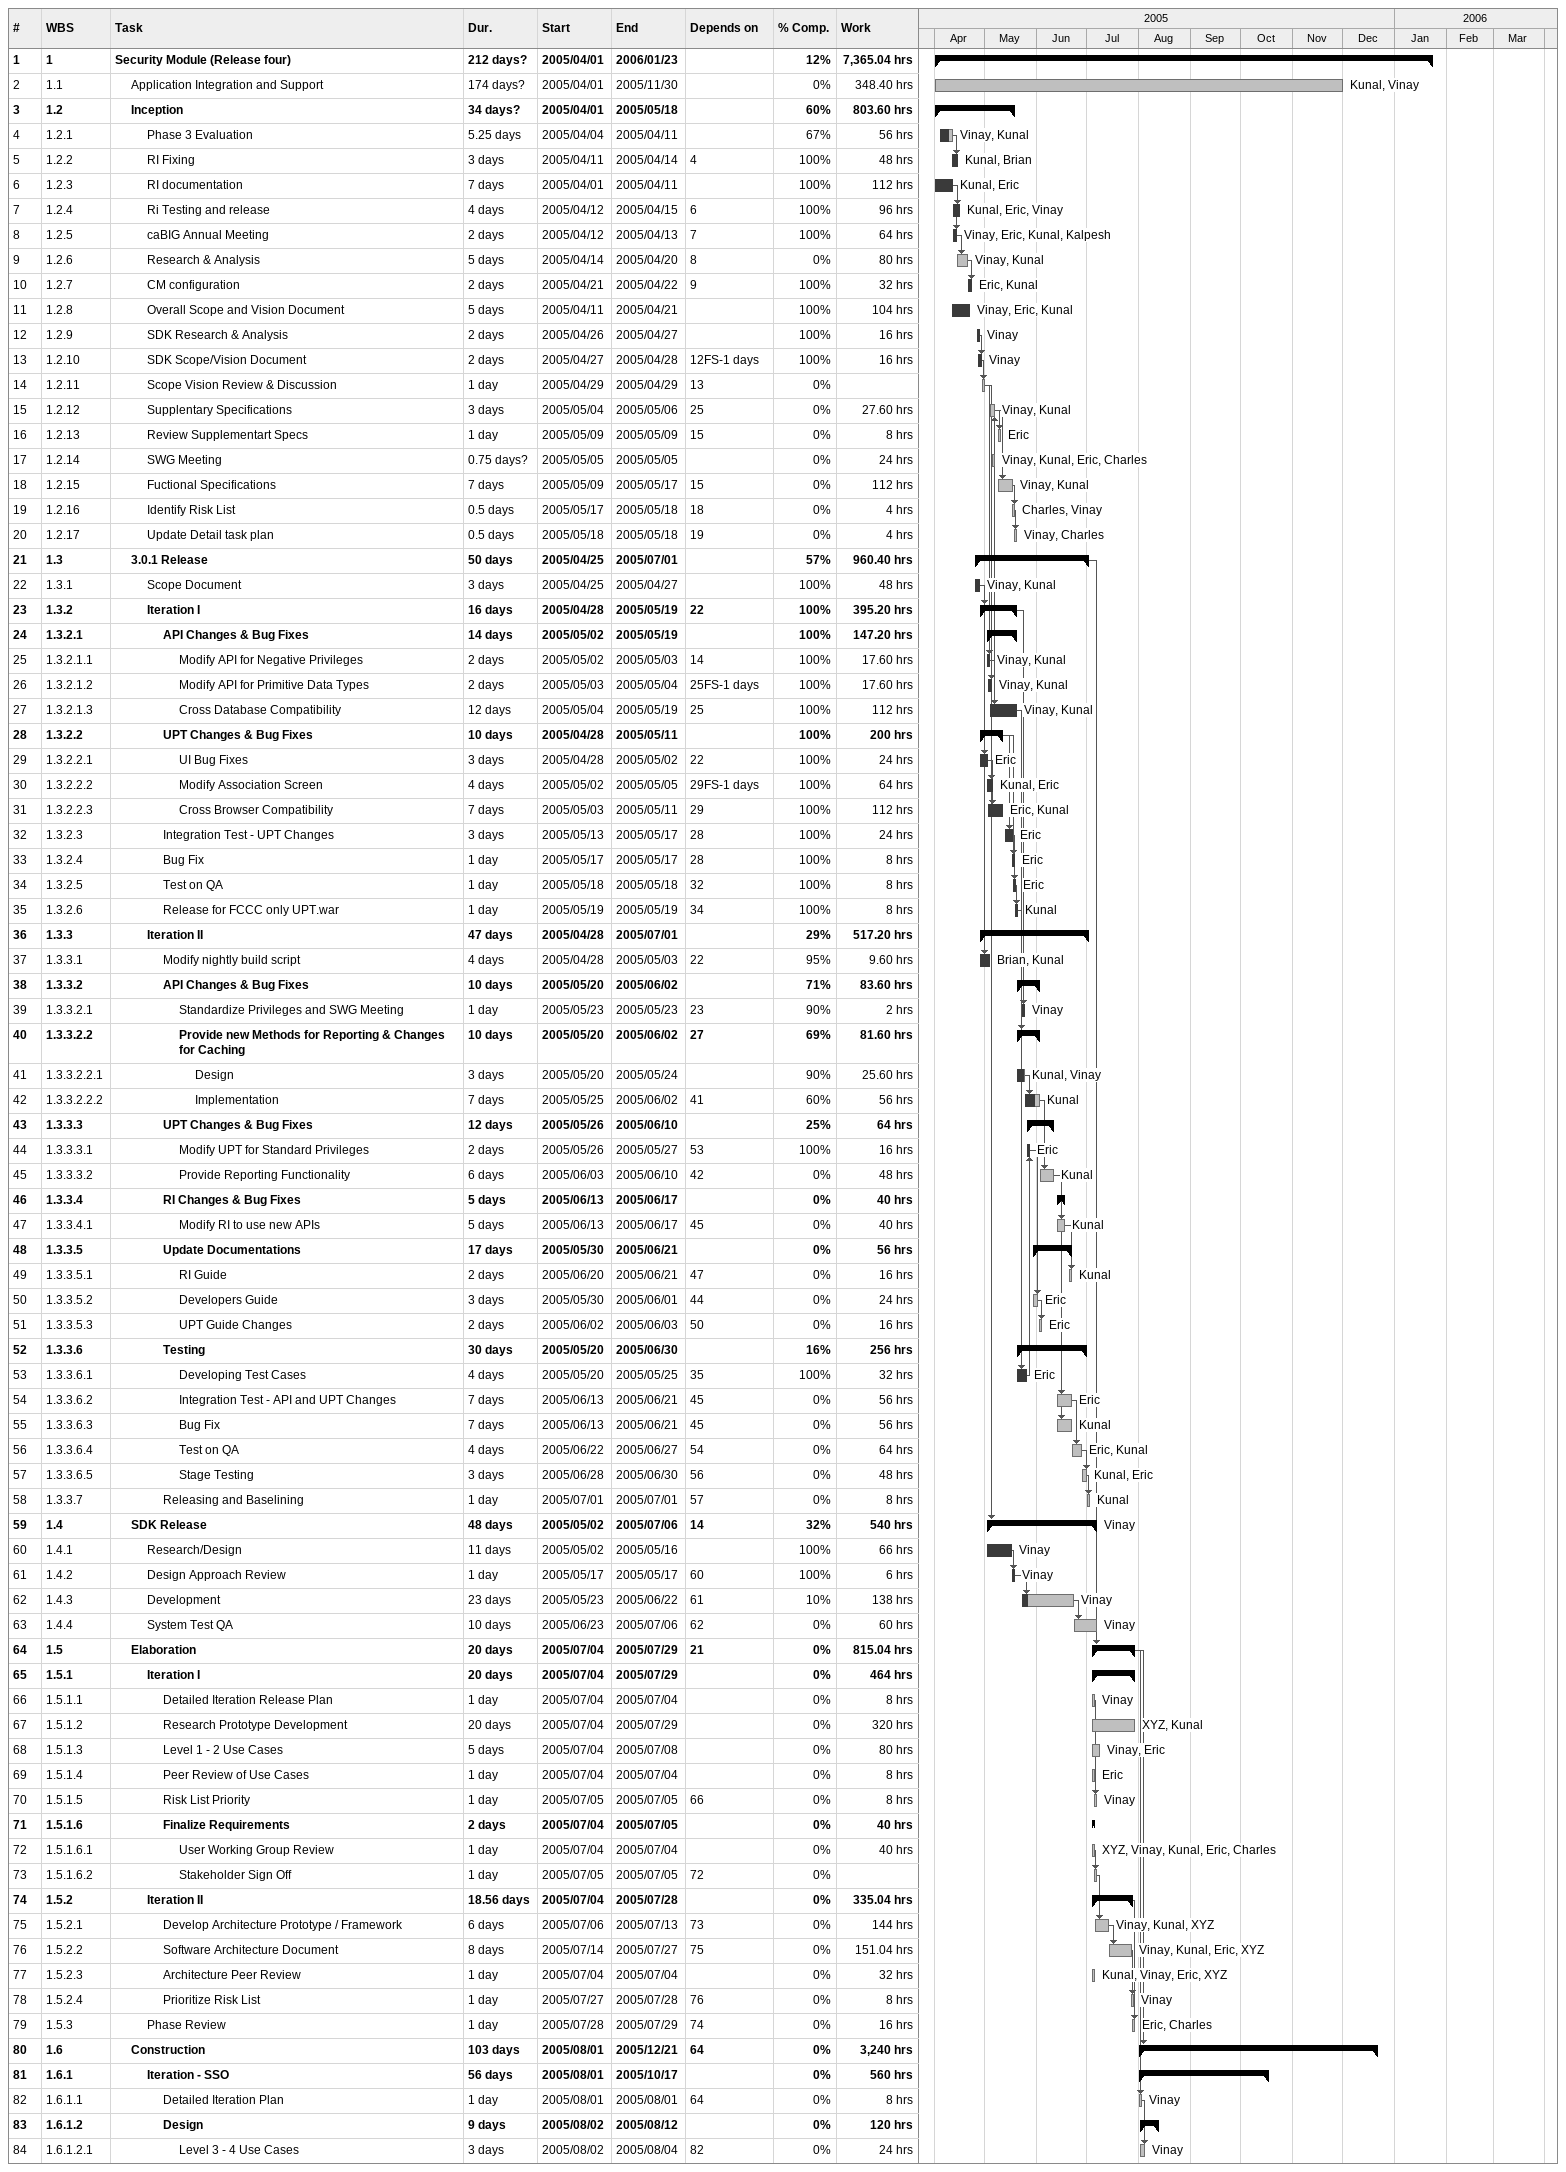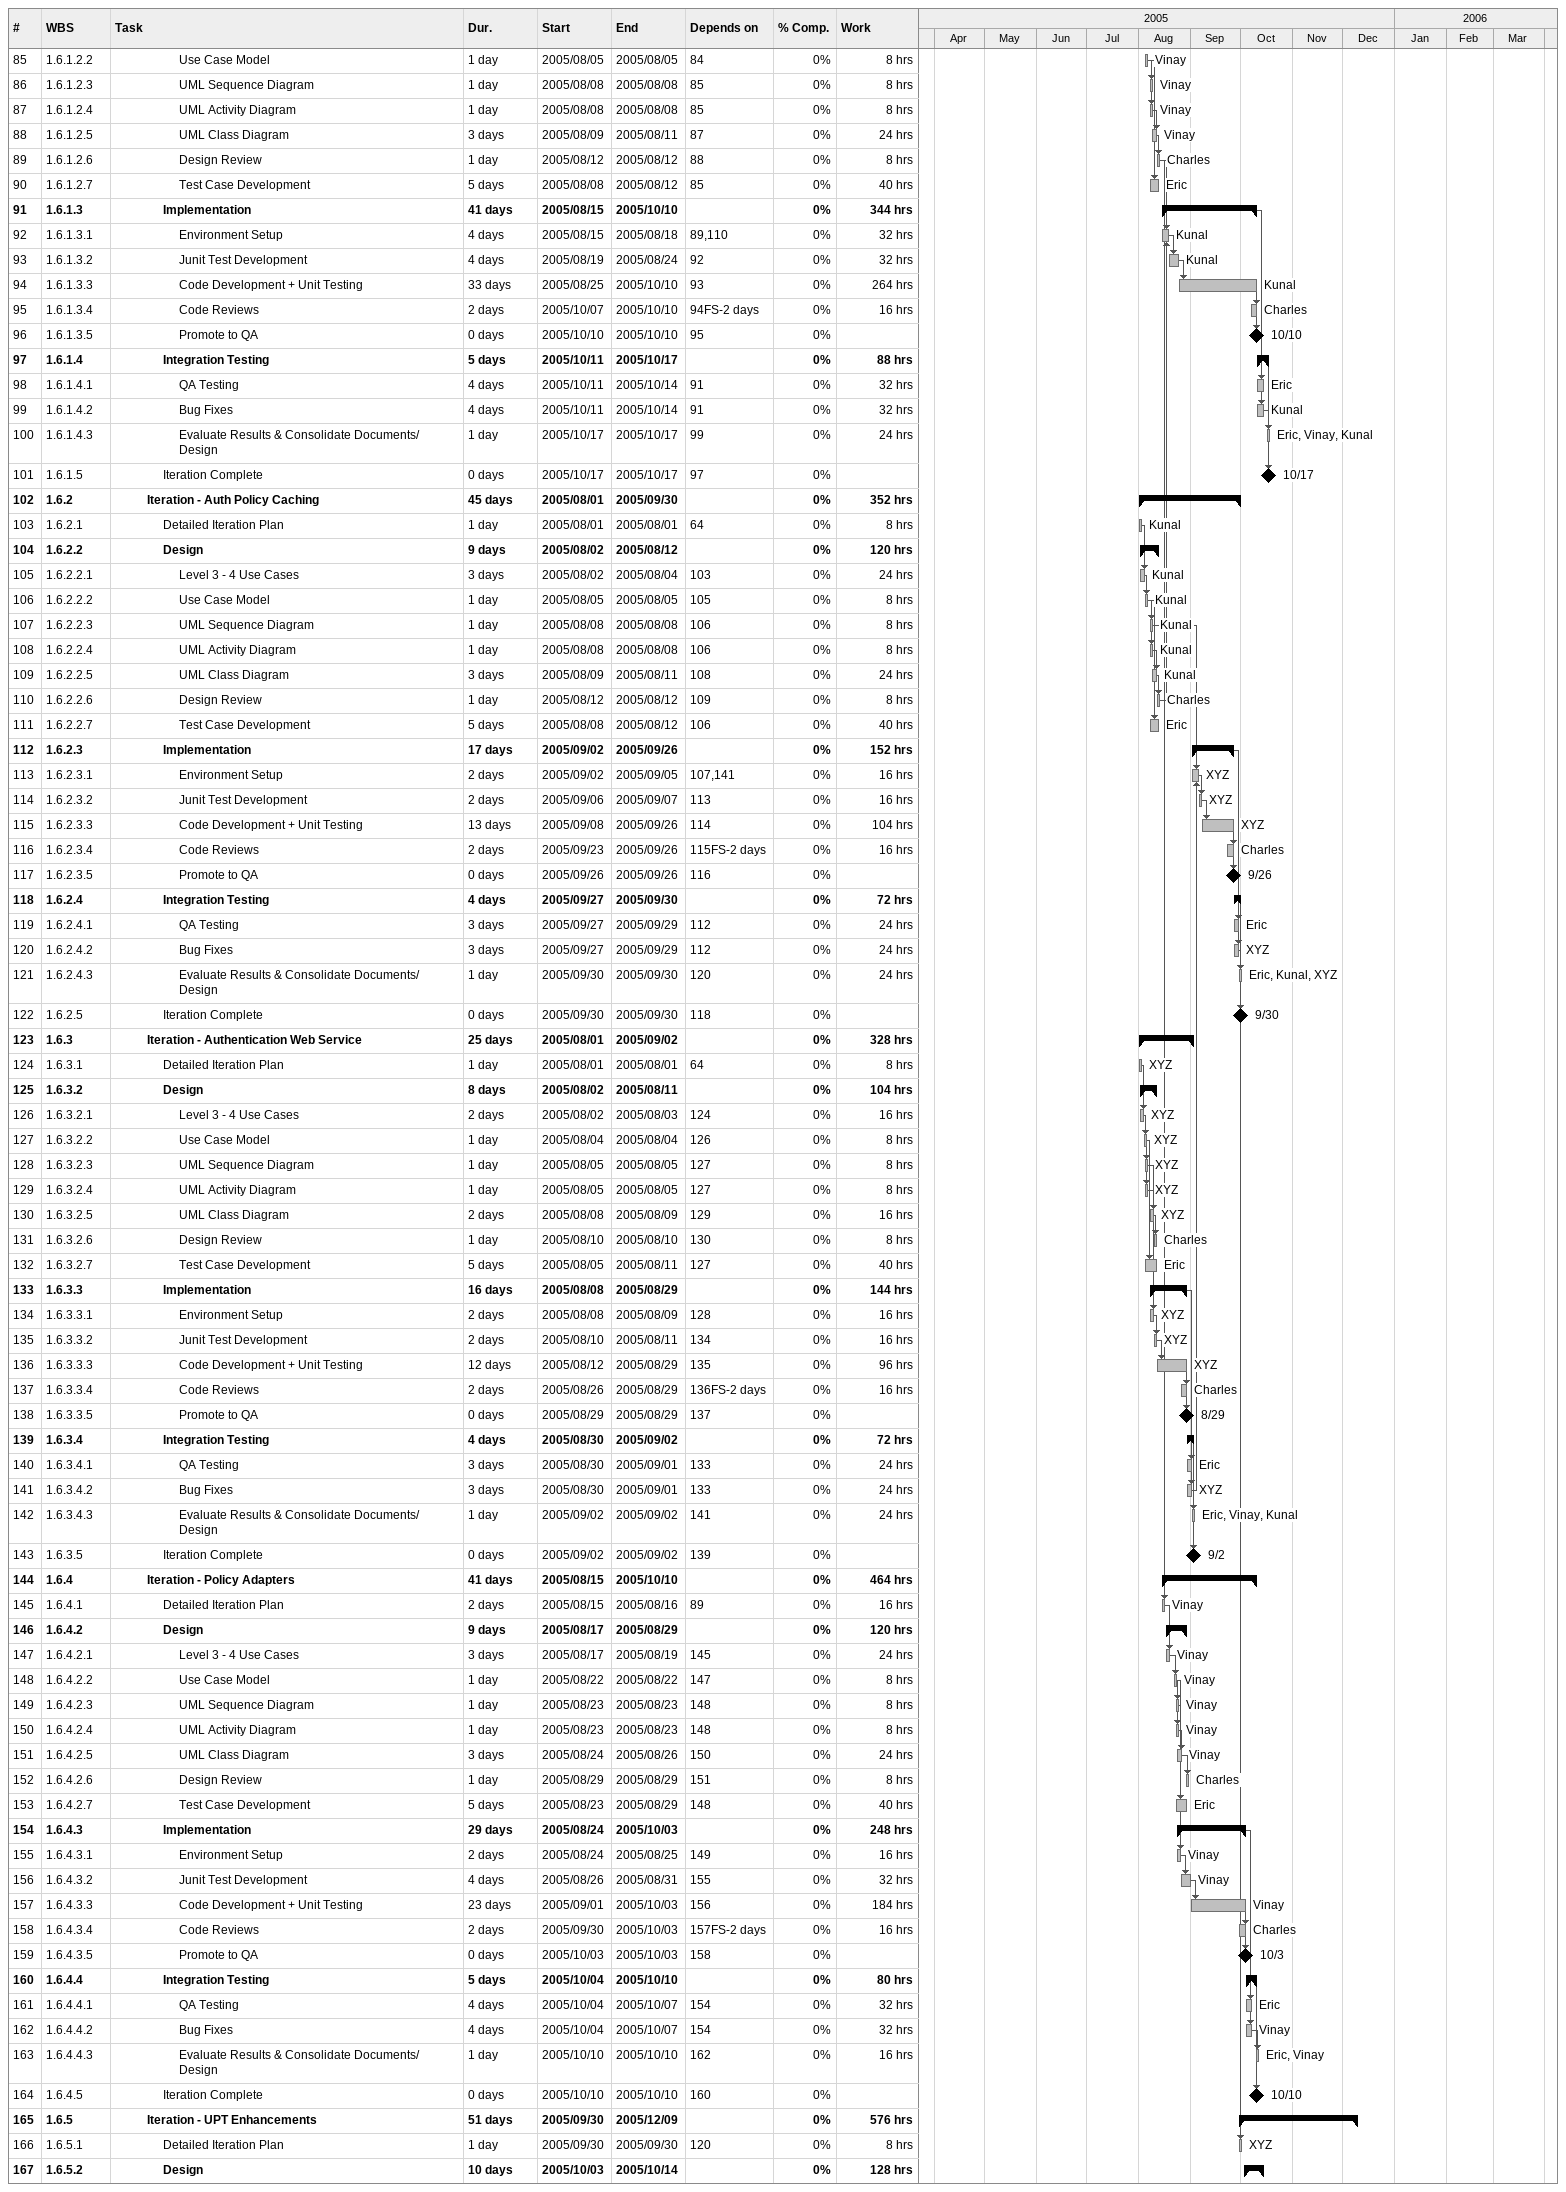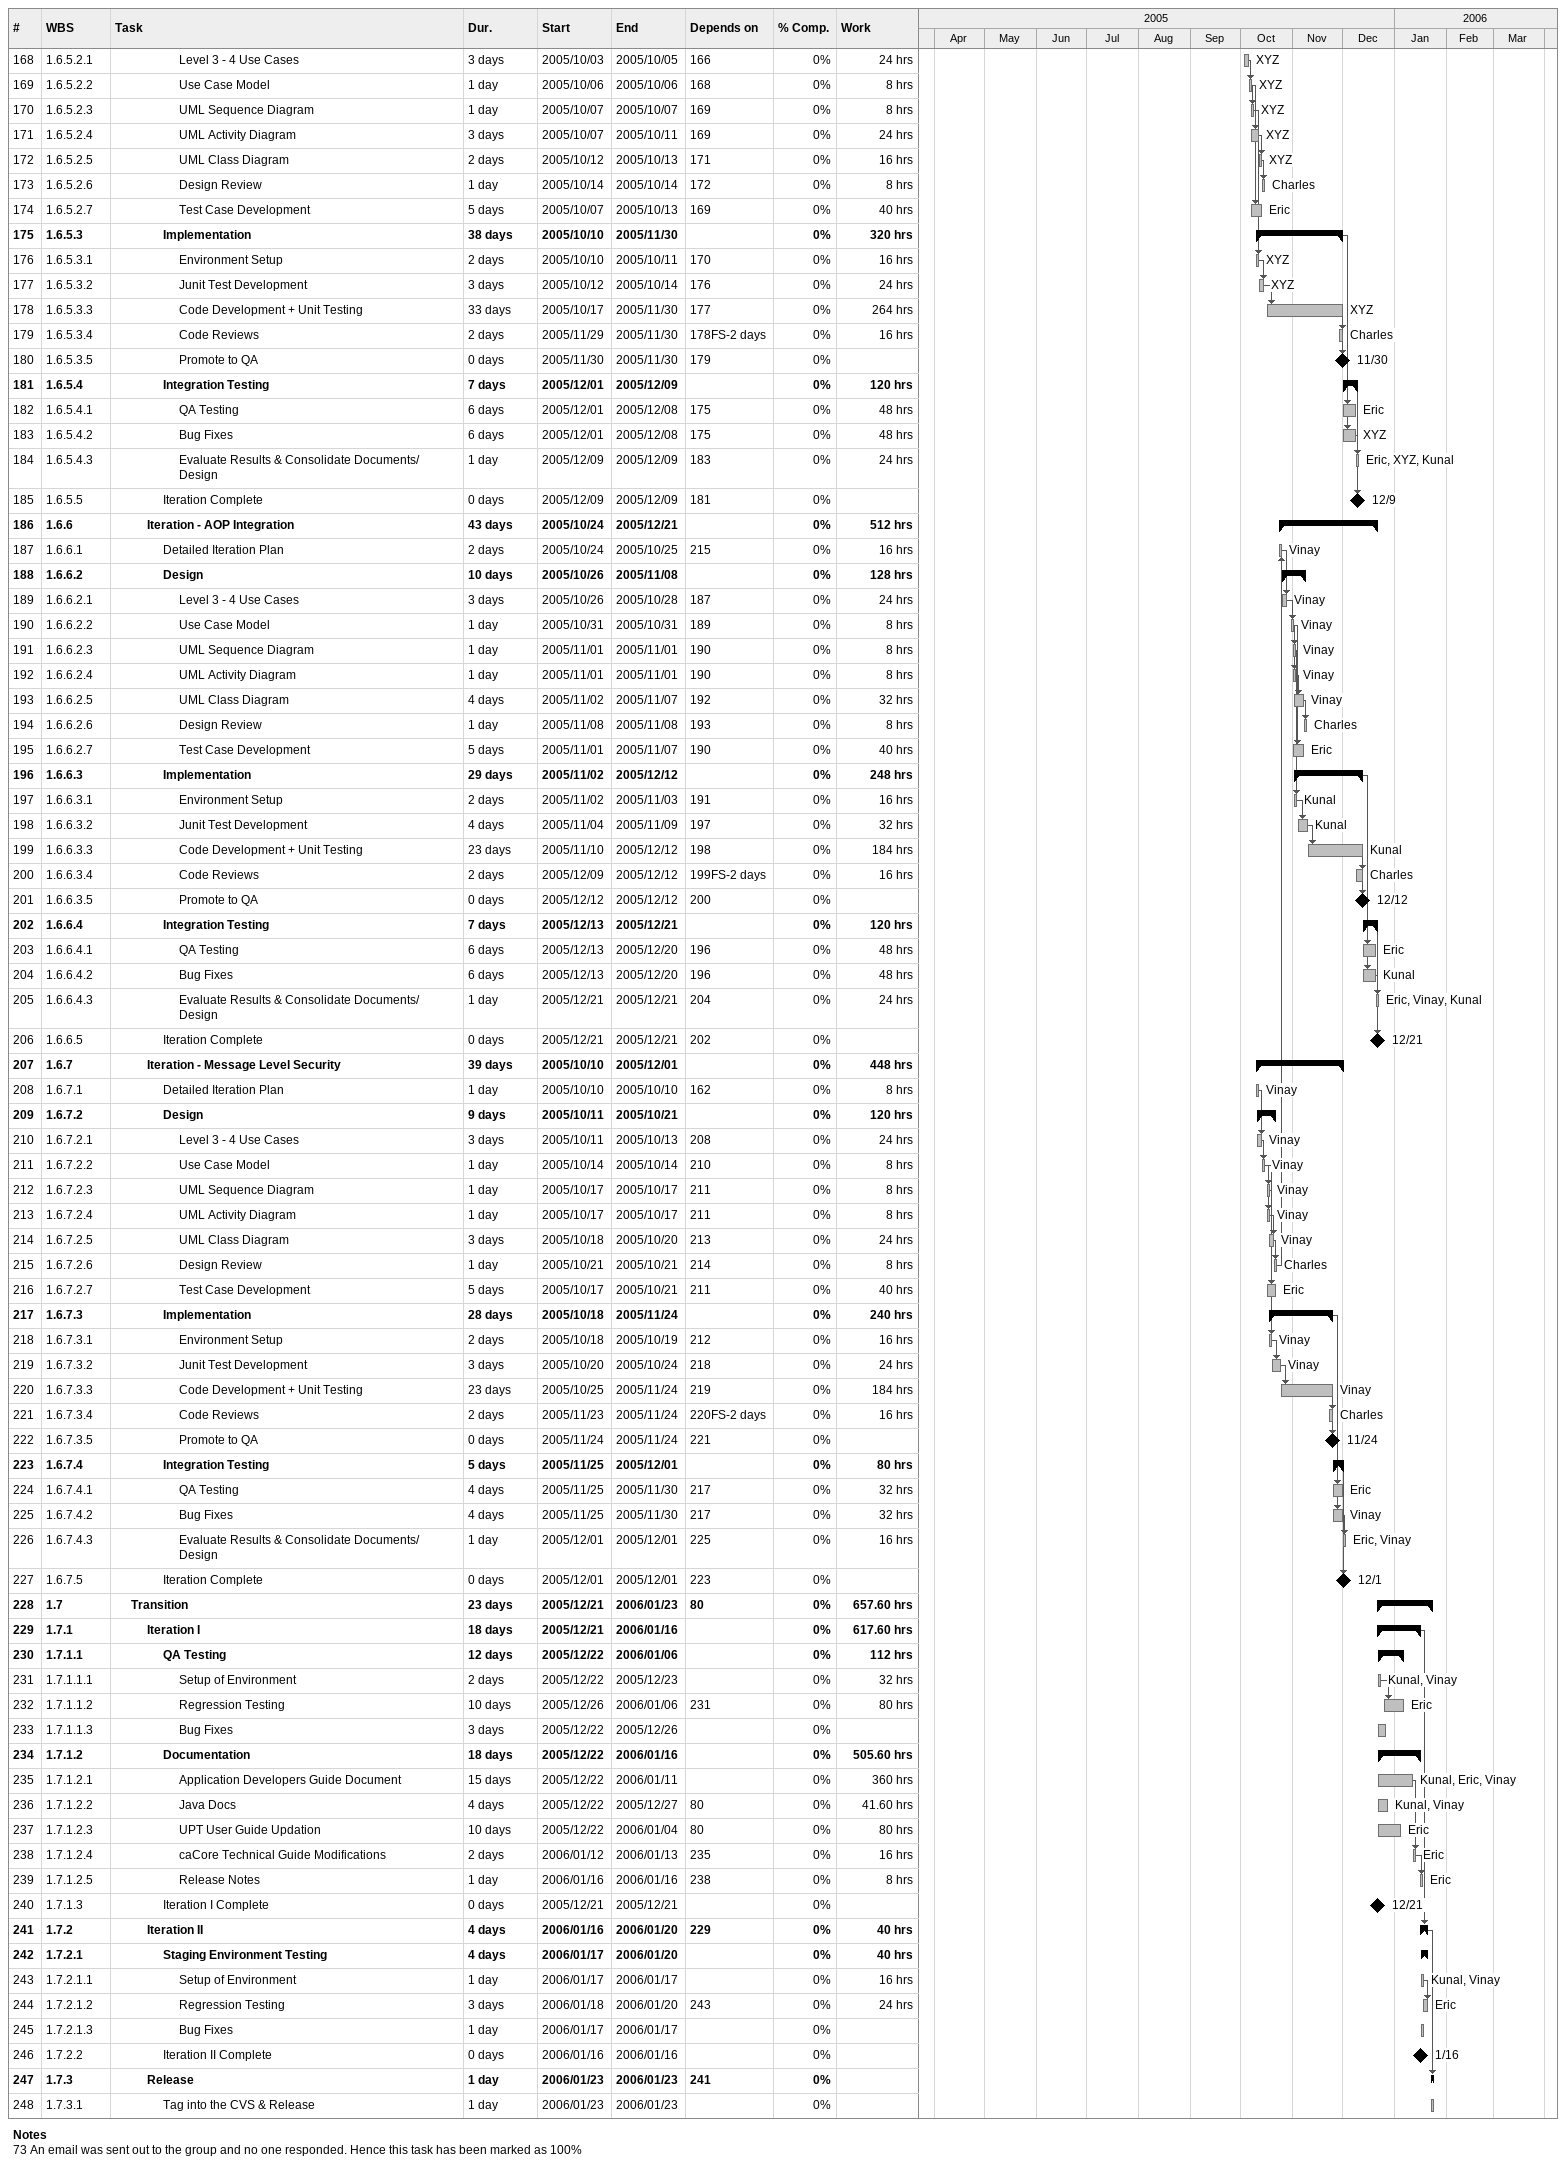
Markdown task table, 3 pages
| ID | WBS | Task | Duration | Start | Finish | Predecessors | Resources | % complete | Work (h) |
|---|---|---|---|---|---|---|---|---|---|
| 1 | 1 | **Security Module (Release four)** | 212d? | 2005-04-01 | 2006-01-23 |  |  | 12 | 7365.04 |
| 2 | 1.1 | Application Integration and Support | 174d? | 2005-04-01 | 2005-11-30 |  | Kunal, Vinay | 0 | 348.40 |
| 3 | 1.2 | **Inception** | 34d? | 2005-04-01 | 2005-05-18 |  |  | 60 | 803.60 |
| 4 | 1.2.1 | Phase 3 Evaluation | 5.25d | 2005-04-04 | 2005-04-11 |  | Vinay, Kunal | 67 | 56 |
| 5 | 1.2.2 | RI Fixing | 3d | 2005-04-11 | 2005-04-14 | 4 | Kunal, Brian | 100 | 48 |
| 6 | 1.2.3 | RI documentation | 7d | 2005-04-01 | 2005-04-11 |  | Kunal, Eric | 100 | 112 |
| 7 | 1.2.4 | Ri Testing and release | 4d | 2005-04-12 | 2005-04-15 | 6 | Kunal, Eric, Vinay | 100 | 96 |
| 8 | 1.2.5 | caBIG Annual Meeting | 2d | 2005-04-12 | 2005-04-13 | 7 | Vinay, Eric, Kunal, Kalpesh | 100 | 64 |
| 9 | 1.2.6 | Research & Analysis | 5d | 2005-04-14 | 2005-04-20 | 8 | Vinay, Kunal | 0 | 80 |
| 10 | 1.2.7 | CM configuration | 2d | 2005-04-21 | 2005-04-22 | 9 | Eric, Kunal | 100 | 32 |
| 11 | 1.2.8 | Overall Scope and Vision Document | 5d | 2005-04-11 | 2005-04-21 |  | Vinay, Eric, Kunal | 100 | 104 |
| 12 | 1.2.9 | SDK Research & Analysis | 2d | 2005-04-26 | 2005-04-27 |  | Vinay | 100 | 16 |
| 13 | 1.2.10 | SDK Scope/Vision Document | 2d | 2005-04-27 | 2005-04-28 | 12FS-1d | Vinay | 100 | 16 |
| 14 | 1.2.11 | Scope Vision Review & Discussion | 1d | 2005-04-29 | 2005-04-29 | 13 |  | 0 |  |
| 15 | 1.2.12 | Supplentary Specifications | 3d | 2005-05-04 | 2005-05-06 | 25 | Vinay, Kunal | 0 | 27.60 |
| 16 | 1.2.13 | Review Supplementart Specs | 1d | 2005-05-09 | 2005-05-09 | 15 | Eric | 0 | 8 |
| 17 | 1.2.14 | SWG Meeting | 0.75d? | 2005-05-05 | 2005-05-05 |  | Vinay, Kunal, Eric, Charles | 0 | 24 |
| 18 | 1.2.15 | Fuctional Specifications | 7d | 2005-05-09 | 2005-05-17 | 15 | Vinay, Kunal | 0 | 112 |
| 19 | 1.2.16 | Identify Risk List | 0.5d | 2005-05-17 | 2005-05-18 | 18 | Charles, Vinay | 0 | 4 |
| 20 | 1.2.17 | Update Detail task plan | 0.5d | 2005-05-18 | 2005-05-18 | 19 | Vinay, Charles | 0 | 4 |
| 21 | 1.3 | **3.0.1 Release** | 50d | 2005-04-25 | 2005-07-01 |  |  | 57 | 960.40 |
| 22 | 1.3.1 | Scope Document | 3d | 2005-04-25 | 2005-04-27 |  | Vinay, Kunal | 100 | 48 |
| 23 | 1.3.2 | **Iteration I** | 16d | 2005-04-28 | 2005-05-19 | 22 |  | 100 | 395.20 |
| 24 | 1.3.2.1 | **API Changes & Bug Fixes** | 14d | 2005-05-02 | 2005-05-19 |  |  | 100 | 147.20 |
| 25 | 1.3.2.1.1 | Modify API for Negative Privileges | 2d | 2005-05-02 | 2005-05-03 | 14 | Vinay, Kunal | 100 | 17.60 |
| 26 | 1.3.2.1.2 | Modify API for Primitive Data Types | 2d | 2005-05-03 | 2005-05-04 | 25FS-1d | Vinay, Kunal | 100 | 17.60 |
| 27 | 1.3.2.1.3 | Cross Database Compatibility | 12d | 2005-05-04 | 2005-05-19 | 25 | Vinay, Kunal | 100 | 112 |
| 28 | 1.3.2.2 | **UPT Changes & Bug Fixes** | 10d | 2005-04-28 | 2005-05-11 |  |  | 100 | 200 |
| 29 | 1.3.2.2.1 | UI Bug Fixes | 3d | 2005-04-28 | 2005-05-02 | 22 | Eric | 100 | 24 |
| 30 | 1.3.2.2.2 | Modify Association Screen | 4d | 2005-05-02 | 2005-05-05 | 29FS-1d | Kunal, Eric | 100 | 64 |
| 31 | 1.3.2.2.3 | Cross Browser Compatibility | 7d | 2005-05-03 | 2005-05-11 | 29 | Eric, Kunal | 100 | 112 |
| 32 | 1.3.2.3 | Integration Test - UPT Changes | 3d | 2005-05-13 | 2005-05-17 | 28 | Eric | 100 | 24 |
| 33 | 1.3.2.4 | Bug Fix | 1d | 2005-05-17 | 2005-05-17 | 28 | Eric | 100 | 8 |
| 34 | 1.3.2.5 | Test on QA | 1d | 2005-05-18 | 2005-05-18 | 32 | Eric | 100 | 8 |
| 35 | 1.3.2.6 | Release for FCCC only UPT.war | 1d | 2005-05-19 | 2005-05-19 | 34 | Kunal | 100 | 8 |
| 36 | 1.3.3 | **Iteration II** | 47d | 2005-04-28 | 2005-07-01 |  |  | 29 | 517.20 |
| 37 | 1.3.3.1 | Modify nightly build script | 4d | 2005-04-28 | 2005-05-03 | 22 | Brian, Kunal | 95 | 9.60 |
| 38 | 1.3.3.2 | **API Changes & Bug Fixes** | 10d | 2005-05-20 | 2005-06-02 |  |  | 71 | 83.60 |
| 39 | 1.3.3.2.1 | Standardize Privileges and SWG Meeting | 1d | 2005-05-23 | 2005-05-23 | 23 | Vinay | 90 | 2 |
| 40 | 1.3.3.2.2 | **Provide new Methods for Reporting & Changes for Caching** | 10d | 2005-05-20 | 2005-06-02 | 27 |  | 69 | 81.60 |
| 41 | 1.3.3.2.2.1 | Design | 3d | 2005-05-20 | 2005-05-24 |  | Kunal, Vinay | 90 | 25.60 |
| 42 | 1.3.3.2.2.2 | Implementation | 7d | 2005-05-25 | 2005-06-02 | 41 | Kunal | 60 | 56 |
| 43 | 1.3.3.3 | **UPT Changes & Bug Fixes** | 12d | 2005-05-26 | 2005-06-10 |  |  | 25 | 64 |
| 44 | 1.3.3.3.1 | Modify UPT for Standard Privileges | 2d | 2005-05-26 | 2005-05-27 | 53 | Eric | 100 | 16 |
| 45 | 1.3.3.3.2 | Provide Reporting Functionality | 6d | 2005-06-03 | 2005-06-10 | 42 | Kunal | 0 | 48 |
| 46 | 1.3.3.4 | **RI Changes & Bug Fixes** | 5d | 2005-06-13 | 2005-06-17 |  |  | 0 | 40 |
| 47 | 1.3.3.4.1 | Modify RI to use new APIs | 5d | 2005-06-13 | 2005-06-17 | 45 | Kunal | 0 | 40 |
| 48 | 1.3.3.5 | **Update Documentations** | 17d | 2005-05-30 | 2005-06-21 |  |  | 0 | 56 |
| 49 | 1.3.3.5.1 | RI Guide | 2d | 2005-06-20 | 2005-06-21 | 47 | Kunal | 0 | 16 |
| 50 | 1.3.3.5.2 | Developers Guide | 3d | 2005-05-30 | 2005-06-01 | 44 | Eric | 0 | 24 |
| 51 | 1.3.3.5.3 | UPT Guide Changes | 2d | 2005-06-02 | 2005-06-03 | 50 | Eric | 0 | 16 |
| 52 | 1.3.3.6 | **Testing** | 30d | 2005-05-20 | 2005-06-30 |  |  | 16 | 256 |
| 53 | 1.3.3.6.1 | Developing Test Cases | 4d | 2005-05-20 | 2005-05-25 | 35 | Eric | 100 | 32 |
| 54 | 1.3.3.6.2 | Integration Test - API and UPT Changes | 7d | 2005-06-13 | 2005-06-21 | 45 | Eric | 0 | 56 |
| 55 | 1.3.3.6.3 | Bug Fix | 7d | 2005-06-13 | 2005-06-21 | 45 | Kunal | 0 | 56 |
| 56 | 1.3.3.6.4 | Test on QA | 4d | 2005-06-22 | 2005-06-27 | 54 | Eric, Kunal | 0 | 64 |
| 57 | 1.3.3.6.5 | Stage Testing | 3d | 2005-06-28 | 2005-06-30 | 56 | Kunal, Eric | 0 | 48 |
| 58 | 1.3.3.7 | Releasing and Baselining | 1d | 2005-07-01 | 2005-07-01 | 57 | Kunal | 0 | 8 |
| 59 | 1.4 | **SDK Release** | 48d | 2005-05-02 | 2005-07-06 | 14 | Vinay | 32 | 540 |
| 60 | 1.4.1 | Research/Design | 11d | 2005-05-02 | 2005-05-16 |  | Vinay | 100 | 66 |
| 61 | 1.4.2 | Design Approach Review | 1d | 2005-05-17 | 2005-05-17 | 60 | Vinay | 100 | 6 |
| 62 | 1.4.3 | Development | 23d | 2005-05-23 | 2005-06-22 | 61 | Vinay | 10 | 138 |
| 63 | 1.4.4 | System Test QA | 10d | 2005-06-23 | 2005-07-06 | 62 | Vinay | 0 | 60 |
| 64 | 1.5 | **Elaboration** | 20d | 2005-07-04 | 2005-07-29 | 21 |  | 0 | 815.04 |
| 65 | 1.5.1 | **Iteration I** | 20d | 2005-07-04 | 2005-07-29 |  |  | 0 | 464 |
| 66 | 1.5.1.1 | Detailed Iteration Release Plan | 1d | 2005-07-04 | 2005-07-04 |  | Vinay | 0 | 8 |
| 67 | 1.5.1.2 | Research Prototype Development | 20d | 2005-07-04 | 2005-07-29 |  | XYZ, Kunal | 0 | 320 |
| 68 | 1.5.1.3 | Level 1 - 2 Use Cases | 5d | 2005-07-04 | 2005-07-08 |  | Vinay, Eric | 0 | 80 |
| 69 | 1.5.1.4 | Peer Review of Use Cases | 1d | 2005-07-04 | 2005-07-04 |  | Eric | 0 | 8 |
| 70 | 1.5.1.5 | Risk List Priority | 1d | 2005-07-05 | 2005-07-05 | 66 | Vinay | 0 | 8 |
| 71 | 1.5.1.6 | **Finalize Requirements** | 2d | 2005-07-04 | 2005-07-05 |  |  | 0 | 40 |
| 72 | 1.5.1.6.1 | User Working Group Review | 1d | 2005-07-04 | 2005-07-04 |  | XYZ, Vinay, Kunal, Eric, Charles | 0 | 40 |
| 73 | 1.5.1.6.2 | Stakeholder Sign Off | 1d | 2005-07-05 | 2005-07-05 | 72 |  | 0 |  |
| 74 | 1.5.2 | **Iteration II** | 18.56d | 2005-07-04 | 2005-07-28 |  |  | 0 | 335.04 |
| 75 | 1.5.2.1 | Develop Architecture Prototype / Framework | 6d | 2005-07-06 | 2005-07-13 | 73 | Vinay, Kunal, XYZ | 0 | 144 |
| 76 | 1.5.2.2 | Software Architecture Document | 8d | 2005-07-14 | 2005-07-27 | 75 | Vinay, Kunal, Eric, XYZ | 0 | 151.04 |
| 77 | 1.5.2.3 | Architecture Peer Review | 1d | 2005-07-04 | 2005-07-04 |  | Kunal, Vinay, Eric, XYZ | 0 | 32 |
| 78 | 1.5.2.4 | Prioritize Risk List | 1d | 2005-07-27 | 2005-07-28 | 76 | Vinay | 0 | 8 |
| 79 | 1.5.3 | Phase Review | 1d | 2005-07-28 | 2005-07-29 | 74 | Eric, Charles | 0 | 16 |
| 80 | 1.6 | **Construction** | 103d | 2005-08-01 | 2005-12-21 | 64 |  | 0 | 3240 |
| 81 | 1.6.1 | **Iteration - SSO** | 56d | 2005-08-01 | 2005-10-17 |  |  | 0 | 560 |
| 82 | 1.6.1.1 | Detailed Iteration Plan | 1d | 2005-08-01 | 2005-08-01 | 64 | Vinay | 0 | 8 |
| 83 | 1.6.1.2 | **Design** | 9d | 2005-08-02 | 2005-08-12 |  |  | 0 | 120 |
| 84 | 1.6.1.2.1 | Level 3 - 4 Use Cases | 3d | 2005-08-02 | 2005-08-04 | 82 | Vinay | 0 | 24 |
| 85 | 1.6.1.2.2 | Use Case Model | 1d | 2005-08-05 | 2005-08-05 | 84 | Vinay | 0 | 8 |
| 86 | 1.6.1.2.3 | UML Sequence Diagram | 1d | 2005-08-08 | 2005-08-08 | 85 | Vinay | 0 | 8 |
| 87 | 1.6.1.2.4 | UML Activity Diagram | 1d | 2005-08-08 | 2005-08-08 | 85 | Vinay | 0 | 8 |
| 88 | 1.6.1.2.5 | UML Class Diagram | 3d | 2005-08-09 | 2005-08-11 | 87 | Vinay | 0 | 24 |
| 89 | 1.6.1.2.6 | Design Review | 1d | 2005-08-12 | 2005-08-12 | 88 | Charles | 0 | 8 |
| 90 | 1.6.1.2.7 | Test Case Development | 5d | 2005-08-08 | 2005-08-12 | 85 | Eric | 0 | 40 |
| 91 | 1.6.1.3 | **Implementation** | 41d | 2005-08-15 | 2005-10-10 |  |  | 0 | 344 |
| 92 | 1.6.1.3.1 | Environment Setup | 4d | 2005-08-15 | 2005-08-18 | 89, 110 | Kunal | 0 | 32 |
| 93 | 1.6.1.3.2 | Junit Test Development | 4d | 2005-08-19 | 2005-08-24 | 92 | Kunal | 0 | 32 |
| 94 | 1.6.1.3.3 | Code Development + Unit Testing | 33d | 2005-08-25 | 2005-10-10 | 93 | Kunal | 0 | 264 |
| 95 | 1.6.1.3.4 | Code Reviews | 2d | 2005-10-07 | 2005-10-10 | 94FS-2d | Charles | 0 | 16 |
| 96 | 1.6.1.3.5 | Promote to QA | 0d | 2005-10-10 | 2005-10-10 | 95 |  | 0 |  |
| 97 | 1.6.1.4 | **Integration Testing** | 5d | 2005-10-11 | 2005-10-17 |  |  | 0 | 88 |
| 98 | 1.6.1.4.1 | QA Testing | 4d | 2005-10-11 | 2005-10-14 | 91 | Eric | 0 | 32 |
| 99 | 1.6.1.4.2 | Bug Fixes | 4d | 2005-10-11 | 2005-10-14 | 91 | Kunal | 0 | 32 |
| 100 | 1.6.1.4.3 | Evaluate Results & Consolidate Documents/ Design | 1d | 2005-10-17 | 2005-10-17 | 99 | Eric, Vinay, Kunal | 0 | 24 |
| 101 | 1.6.1.5 | Iteration Complete | 0d | 2005-10-17 | 2005-10-17 | 97 |  | 0 |  |
| 102 | 1.6.2 | **Iteration - Auth Policy Caching** | 45d | 2005-08-01 | 2005-09-30 |  |  | 0 | 352 |
| 103 | 1.6.2.1 | Detailed Iteration Plan | 1d | 2005-08-01 | 2005-08-01 | 64 | Kunal | 0 | 8 |
| 104 | 1.6.2.2 | **Design** | 9d | 2005-08-02 | 2005-08-12 |  |  | 0 | 120 |
| 105 | 1.6.2.2.1 | Level 3 - 4 Use Cases | 3d | 2005-08-02 | 2005-08-04 | 103 | Kunal | 0 | 24 |
| 106 | 1.6.2.2.2 | Use Case Model | 1d | 2005-08-05 | 2005-08-05 | 105 | Kunal | 0 | 8 |
| 107 | 1.6.2.2.3 | UML Sequence Diagram | 1d | 2005-08-08 | 2005-08-08 | 106 | Kunal | 0 | 8 |
| 108 | 1.6.2.2.4 | UML Activity Diagram | 1d | 2005-08-08 | 2005-08-08 | 106 | Kunal | 0 | 8 |
| 109 | 1.6.2.2.5 | UML Class Diagram | 3d | 2005-08-09 | 2005-08-11 | 108 | Kunal | 0 | 24 |
| 110 | 1.6.2.2.6 | Design Review | 1d | 2005-08-12 | 2005-08-12 | 109 | Charles | 0 | 8 |
| 111 | 1.6.2.2.7 | Test Case Development | 5d | 2005-08-08 | 2005-08-12 | 106 | Eric | 0 | 40 |
| 112 | 1.6.2.3 | **Implementation** | 17d | 2005-09-02 | 2005-09-26 |  |  | 0 | 152 |
| 113 | 1.6.2.3.1 | Environment Setup | 2d | 2005-09-02 | 2005-09-05 | 107, 141 | XYZ | 0 | 16 |
| 114 | 1.6.2.3.2 | Junit Test Development | 2d | 2005-09-06 | 2005-09-07 | 113 | XYZ | 0 | 16 |
| 115 | 1.6.2.3.3 | Code Development + Unit Testing | 13d | 2005-09-08 | 2005-09-26 | 114 | XYZ | 0 | 104 |
| 116 | 1.6.2.3.4 | Code Reviews | 2d | 2005-09-23 | 2005-09-26 | 115FS-2d | Charles | 0 | 16 |
| 117 | 1.6.2.3.5 | Promote to QA | 0d | 2005-09-26 | 2005-09-26 | 116 |  | 0 |  |
| 118 | 1.6.2.4 | **Integration Testing** | 4d | 2005-09-27 | 2005-09-30 |  |  | 0 | 72 |
| 119 | 1.6.2.4.1 | QA Testing | 3d | 2005-09-27 | 2005-09-29 | 112 | Eric | 0 | 24 |
| 120 | 1.6.2.4.2 | Bug Fixes | 3d | 2005-09-27 | 2005-09-29 | 112 | XYZ | 0 | 24 |
| 121 | 1.6.2.4.3 | Evaluate Results & Consolidate Documents/ Design | 1d | 2005-09-30 | 2005-09-30 | 120 | Eric, Kunal, XYZ | 0 | 24 |
| 122 | 1.6.2.5 | Iteration Complete | 0d | 2005-09-30 | 2005-09-30 | 118 |  | 0 |  |
| 123 | 1.6.3 | **Iteration - Authentication Web Service** | 25d | 2005-08-01 | 2005-09-02 |  |  | 0 | 328 |
| 124 | 1.6.3.1 | Detailed Iteration Plan | 1d | 2005-08-01 | 2005-08-01 | 64 | XYZ | 0 | 8 |
| 125 | 1.6.3.2 | **Design** | 8d | 2005-08-02 | 2005-08-11 |  |  | 0 | 104 |
| 126 | 1.6.3.2.1 | Level 3 - 4 Use Cases | 2d | 2005-08-02 | 2005-08-03 | 124 | XYZ | 0 | 16 |
| 127 | 1.6.3.2.2 | Use Case Model | 1d | 2005-08-04 | 2005-08-04 | 126 | XYZ | 0 | 8 |
| 128 | 1.6.3.2.3 | UML Sequence Diagram | 1d | 2005-08-05 | 2005-08-05 | 127 | XYZ | 0 | 8 |
| 129 | 1.6.3.2.4 | UML Activity Diagram | 1d | 2005-08-05 | 2005-08-05 | 127 | XYZ | 0 | 8 |
| 130 | 1.6.3.2.5 | UML Class Diagram | 2d | 2005-08-08 | 2005-08-09 | 129 | XYZ | 0 | 16 |
| 131 | 1.6.3.2.6 | Design Review | 1d | 2005-08-10 | 2005-08-10 | 130 | Charles | 0 | 8 |
| 132 | 1.6.3.2.7 | Test Case Development | 5d | 2005-08-05 | 2005-08-11 | 127 | Eric | 0 | 40 |
| 133 | 1.6.3.3 | **Implementation** | 16d | 2005-08-08 | 2005-08-29 |  |  | 0 | 144 |
| 134 | 1.6.3.3.1 | Environment Setup | 2d | 2005-08-08 | 2005-08-09 | 128 | XYZ | 0 | 16 |
| 135 | 1.6.3.3.2 | Junit Test Development | 2d | 2005-08-10 | 2005-08-11 | 134 | XYZ | 0 | 16 |
| 136 | 1.6.3.3.3 | Code Development + Unit Testing | 12d | 2005-08-12 | 2005-08-29 | 135 | XYZ | 0 | 96 |
| 137 | 1.6.3.3.4 | Code Reviews | 2d | 2005-08-26 | 2005-08-29 | 136FS-2d | Charles | 0 | 16 |
| 138 | 1.6.3.3.5 | Promote to QA | 0d | 2005-08-29 | 2005-08-29 | 137 |  | 0 |  |
| 139 | 1.6.3.4 | **Integration Testing** | 4d | 2005-08-30 | 2005-09-02 |  |  | 0 | 72 |
| 140 | 1.6.3.4.1 | QA Testing | 3d | 2005-08-30 | 2005-09-01 | 133 | Eric | 0 | 24 |
| 141 | 1.6.3.4.2 | Bug Fixes | 3d | 2005-08-30 | 2005-09-01 | 133 | XYZ | 0 | 24 |
| 142 | 1.6.3.4.3 | Evaluate Results & Consolidate Documents/ Design | 1d | 2005-09-02 | 2005-09-02 | 141 | Eric, Vinay, Kunal | 0 | 24 |
| 143 | 1.6.3.5 | Iteration Complete | 0d | 2005-09-02 | 2005-09-02 | 139 |  | 0 |  |
| 144 | 1.6.4 | **Iteration - Policy Adapters** | 41d | 2005-08-15 | 2005-10-10 |  |  | 0 | 464 |
| 145 | 1.6.4.1 | Detailed Iteration Plan | 2d | 2005-08-15 | 2005-08-16 | 89 | Vinay | 0 | 16 |
| 146 | 1.6.4.2 | **Design** | 9d | 2005-08-17 | 2005-08-29 |  |  | 0 | 120 |
| 147 | 1.6.4.2.1 | Level 3 - 4 Use Cases | 3d | 2005-08-17 | 2005-08-19 | 145 | Vinay | 0 | 24 |
| 148 | 1.6.4.2.2 | Use Case Model | 1d | 2005-08-22 | 2005-08-22 | 147 | Vinay | 0 | 8 |
| 149 | 1.6.4.2.3 | UML Sequence Diagram | 1d | 2005-08-23 | 2005-08-23 | 148 | Vinay | 0 | 8 |
| 150 | 1.6.4.2.4 | UML Activity Diagram | 1d | 2005-08-23 | 2005-08-23 | 148 | Vinay | 0 | 8 |
| 151 | 1.6.4.2.5 | UML Class Diagram | 3d | 2005-08-24 | 2005-08-26 | 150 | Vinay | 0 | 24 |
| 152 | 1.6.4.2.6 | Design Review | 1d | 2005-08-29 | 2005-08-29 | 151 | Charles | 0 | 8 |
| 153 | 1.6.4.2.7 | Test Case Development | 5d | 2005-08-23 | 2005-08-29 | 148 | Eric | 0 | 40 |
| 154 | 1.6.4.3 | **Implementation** | 29d | 2005-08-24 | 2005-10-03 |  |  | 0 | 248 |
| 155 | 1.6.4.3.1 | Environment Setup | 2d | 2005-08-24 | 2005-08-25 | 149 | Vinay | 0 | 16 |
| 156 | 1.6.4.3.2 | Junit Test Development | 4d | 2005-08-26 | 2005-08-31 | 155 | Vinay | 0 | 32 |
| 157 | 1.6.4.3.3 | Code Development + Unit Testing | 23d | 2005-09-01 | 2005-10-03 | 156 | Vinay | 0 | 184 |
| 158 | 1.6.4.3.4 | Code Reviews | 2d | 2005-09-30 | 2005-10-03 | 157FS-2d | Charles | 0 | 16 |
| 159 | 1.6.4.3.5 | Promote to QA | 0d | 2005-10-03 | 2005-10-03 | 158 |  | 0 |  |
| 160 | 1.6.4.4 | **Integration Testing** | 5d | 2005-10-04 | 2005-10-10 |  |  | 0 | 80 |
| 161 | 1.6.4.4.1 | QA Testing | 4d | 2005-10-04 | 2005-10-07 | 154 | Eric | 0 | 32 |
| 162 | 1.6.4.4.2 | Bug Fixes | 4d | 2005-10-04 | 2005-10-07 | 154 | Vinay | 0 | 32 |
| 163 | 1.6.4.4.3 | Evaluate Results & Consolidate Documents/ Design | 1d | 2005-10-10 | 2005-10-10 | 162 | Eric, Vinay | 0 | 16 |
| 164 | 1.6.4.5 | Iteration Complete | 0d | 2005-10-10 | 2005-10-10 | 160 |  | 0 |  |
| 165 | 1.6.5 | **Iteration - UPT Enhancements** | 51d | 2005-09-30 | 2005-12-09 |  |  | 0 | 576 |
| 166 | 1.6.5.1 | Detailed Iteration Plan | 1d | 2005-09-30 | 2005-09-30 | 120 | XYZ | 0 | 8 |
| 167 | 1.6.5.2 | **Design** | 10d | 2005-10-03 | 2005-10-14 |  |  | 0 | 128 |
| 168 | 1.6.5.2.1 | Level 3 - 4 Use Cases | 3d | 2005-10-03 | 2005-10-05 | 166 | XYZ | 0 | 24 |
| 169 | 1.6.5.2.2 | Use Case Model | 1d | 2005-10-06 | 2005-10-06 | 168 | XYZ | 0 | 8 |
| 170 | 1.6.5.2.3 | UML Sequence Diagram | 1d | 2005-10-07 | 2005-10-07 | 169 | XYZ | 0 | 8 |
| 171 | 1.6.5.2.4 | UML Activity Diagram | 3d | 2005-10-07 | 2005-10-11 | 169 | XYZ | 0 | 24 |
| 172 | 1.6.5.2.5 | UML Class Diagram | 2d | 2005-10-12 | 2005-10-13 | 171 | XYZ | 0 | 16 |
| 173 | 1.6.5.2.6 | Design Review | 1d | 2005-10-14 | 2005-10-14 | 172 | Charles | 0 | 8 |
| 174 | 1.6.5.2.7 | Test Case Development | 5d | 2005-10-07 | 2005-10-13 | 169 | Eric | 0 | 40 |
| 175 | 1.6.5.3 | **Implementation** | 38d | 2005-10-10 | 2005-11-30 |  |  | 0 | 320 |
| 176 | 1.6.5.3.1 | Environment Setup | 2d | 2005-10-10 | 2005-10-11 | 170 | XYZ | 0 | 16 |
| 177 | 1.6.5.3.2 | Junit Test Development | 3d | 2005-10-12 | 2005-10-14 | 176 | XYZ | 0 | 24 |
| 178 | 1.6.5.3.3 | Code Development + Unit Testing | 33d | 2005-10-17 | 2005-11-30 | 177 | XYZ | 0 | 264 |
| 179 | 1.6.5.3.4 | Code Reviews | 2d | 2005-11-29 | 2005-11-30 | 178FS-2d | Charles | 0 | 16 |
| 180 | 1.6.5.3.5 | Promote to QA | 0d | 2005-11-30 | 2005-11-30 | 179 |  | 0 |  |
| 181 | 1.6.5.4 | **Integration Testing** | 7d | 2005-12-01 | 2005-12-09 |  |  | 0 | 120 |
| 182 | 1.6.5.4.1 | QA Testing | 6d | 2005-12-01 | 2005-12-08 | 175 | Eric | 0 | 48 |
| 183 | 1.6.5.4.2 | Bug Fixes | 6d | 2005-12-01 | 2005-12-08 | 175 | XYZ | 0 | 48 |
| 184 | 1.6.5.4.3 | Evaluate Results & Consolidate Documents/ Design | 1d | 2005-12-09 | 2005-12-09 | 183 | Eric, XYZ, Kunal | 0 | 24 |
| 185 | 1.6.5.5 | Iteration Complete | 0d | 2005-12-09 | 2005-12-09 | 181 |  | 0 |  |
| 186 | 1.6.6 | **Iteration - AOP Integration** | 43d | 2005-10-24 | 2005-12-21 |  |  | 0 | 512 |
| 187 | 1.6.6.1 | Detailed Iteration Plan | 2d | 2005-10-24 | 2005-10-25 | 215 | Vinay | 0 | 16 |
| 188 | 1.6.6.2 | **Design** | 10d | 2005-10-26 | 2005-11-08 |  |  | 0 | 128 |
| 189 | 1.6.6.2.1 | Level 3 - 4 Use Cases | 3d | 2005-10-26 | 2005-10-28 | 187 | Vinay | 0 | 24 |
| 190 | 1.6.6.2.2 | Use Case Model | 1d | 2005-10-31 | 2005-10-31 | 189 | Vinay | 0 | 8 |
| 191 | 1.6.6.2.3 | UML Sequence Diagram | 1d | 2005-11-01 | 2005-11-01 | 190 | Vinay | 0 | 8 |
| 192 | 1.6.6.2.4 | UML Activity Diagram | 1d | 2005-11-01 | 2005-11-01 | 190 | Vinay | 0 | 8 |
| 193 | 1.6.6.2.5 | UML Class Diagram | 4d | 2005-11-02 | 2005-11-07 | 192 | Vinay | 0 | 32 |
| 194 | 1.6.6.2.6 | Design Review | 1d | 2005-11-08 | 2005-11-08 | 193 | Charles | 0 | 8 |
| 195 | 1.6.6.2.7 | Test Case Development | 5d | 2005-11-01 | 2005-11-07 | 190 | Eric | 0 | 40 |
| 196 | 1.6.6.3 | **Implementation** | 29d | 2005-11-02 | 2005-12-12 |  |  | 0 | 248 |
| 197 | 1.6.6.3.1 | Environment Setup | 2d | 2005-11-02 | 2005-11-03 | 191 | Kunal | 0 | 16 |
| 198 | 1.6.6.3.2 | Junit Test Development | 4d | 2005-11-04 | 2005-11-09 | 197 | Kunal | 0 | 32 |
| 199 | 1.6.6.3.3 | Code Development + Unit Testing | 23d | 2005-11-10 | 2005-12-12 | 198 | Kunal | 0 | 184 |
| 200 | 1.6.6.3.4 | Code Reviews | 2d | 2005-12-09 | 2005-12-12 | 199FS-2d | Charles | 0 | 16 |
| 201 | 1.6.6.3.5 | Promote to QA | 0d | 2005-12-12 | 2005-12-12 | 200 |  | 0 |  |
| 202 | 1.6.6.4 | **Integration Testing** | 7d | 2005-12-13 | 2005-12-21 |  |  | 0 | 120 |
| 203 | 1.6.6.4.1 | QA Testing | 6d | 2005-12-13 | 2005-12-20 | 196 | Eric | 0 | 48 |
| 204 | 1.6.6.4.2 | Bug Fixes | 6d | 2005-12-13 | 2005-12-20 | 196 | Kunal | 0 | 48 |
| 205 | 1.6.6.4.3 | Evaluate Results & Consolidate Documents/ Design | 1d | 2005-12-21 | 2005-12-21 | 204 | Eric, Vinay, Kunal | 0 | 24 |
| 206 | 1.6.6.5 | Iteration Complete | 0d | 2005-12-21 | 2005-12-21 | 202 |  | 0 |  |
| 207 | 1.6.7 | **Iteration - Message Level Security** | 39d | 2005-10-10 | 2005-12-01 |  |  | 0 | 448 |
| 208 | 1.6.7.1 | Detailed Iteration Plan | 1d | 2005-10-10 | 2005-10-10 | 162 | Vinay | 0 | 8 |
| 209 | 1.6.7.2 | **Design** | 9d | 2005-10-11 | 2005-10-21 |  |  | 0 | 120 |
| 210 | 1.6.7.2.1 | Level 3 - 4 Use Cases | 3d | 2005-10-11 | 2005-10-13 | 208 | Vinay | 0 | 24 |
| 211 | 1.6.7.2.2 | Use Case Model | 1d | 2005-10-14 | 2005-10-14 | 210 | Vinay | 0 | 8 |
| 212 | 1.6.7.2.3 | UML Sequence Diagram | 1d | 2005-10-17 | 2005-10-17 | 211 | Vinay | 0 | 8 |
| 213 | 1.6.7.2.4 | UML Activity Diagram | 1d | 2005-10-17 | 2005-10-17 | 211 | Vinay | 0 | 8 |
| 214 | 1.6.7.2.5 | UML Class Diagram | 3d | 2005-10-18 | 2005-10-20 | 213 | Vinay | 0 | 24 |
| 215 | 1.6.7.2.6 | Design Review | 1d | 2005-10-21 | 2005-10-21 | 214 | Charles | 0 | 8 |
| 216 | 1.6.7.2.7 | Test Case Development | 5d | 2005-10-17 | 2005-10-21 | 211 | Eric | 0 | 40 |
| 217 | 1.6.7.3 | **Implementation** | 28d | 2005-10-18 | 2005-11-24 |  |  | 0 | 240 |
| 218 | 1.6.7.3.1 | Environment Setup | 2d | 2005-10-18 | 2005-10-19 | 212 | Vinay | 0 | 16 |
| 219 | 1.6.7.3.2 | Junit Test Development | 3d | 2005-10-20 | 2005-10-24 | 218 | Vinay | 0 | 24 |
| 220 | 1.6.7.3.3 | Code Development + Unit Testing | 23d | 2005-10-25 | 2005-11-24 | 219 | Vinay | 0 | 184 |
| 221 | 1.6.7.3.4 | Code Reviews | 2d | 2005-11-23 | 2005-11-24 | 220FS-2d | Charles | 0 | 16 |
| 222 | 1.6.7.3.5 | Promote to QA | 0d | 2005-11-24 | 2005-11-24 | 221 |  | 0 |  |
| 223 | 1.6.7.4 | **Integration Testing** | 5d | 2005-11-25 | 2005-12-01 |  |  | 0 | 80 |
| 224 | 1.6.7.4.1 | QA Testing | 4d | 2005-11-25 | 2005-11-30 | 217 | Eric | 0 | 32 |
| 225 | 1.6.7.4.2 | Bug Fixes | 4d | 2005-11-25 | 2005-11-30 | 217 | Vinay | 0 | 32 |
| 226 | 1.6.7.4.3 | Evaluate Results & Consolidate Documents/ Design | 1d | 2005-12-01 | 2005-12-01 | 225 | Eric, Vinay | 0 | 16 |
| 227 | 1.6.7.5 | Iteration Complete | 0d | 2005-12-01 | 2005-12-01 | 223 |  | 0 |  |
| 228 | 1.7 | **Transition** | 23d | 2005-12-21 | 2006-01-23 | 80 |  | 0 | 657.60 |
| 229 | 1.7.1 | **Iteration I** | 18d | 2005-12-21 | 2006-01-16 |  |  | 0 | 617.60 |
| 230 | 1.7.1.1 | **QA Testing** | 12d | 2005-12-22 | 2006-01-06 |  |  | 0 | 112 |
| 231 | 1.7.1.1.1 | Setup of Environment | 2d | 2005-12-22 | 2005-12-23 |  | Kunal, Vinay | 0 | 32 |
| 232 | 1.7.1.1.2 | Regression Testing | 10d | 2005-12-26 | 2006-01-06 | 231 | Eric | 0 | 80 |
| 233 | 1.7.1.1.3 | Bug Fixes | 3d | 2005-12-22 | 2005-12-26 |  |  | 0 |  |
| 234 | 1.7.1.2 | **Documentation** | 18d | 2005-12-22 | 2006-01-16 |  |  | 0 | 505.60 |
| 235 | 1.7.1.2.1 | Application Developers Guide Document | 15d | 2005-12-22 | 2006-01-11 |  | Kunal, Eric, Vinay | 0 | 360 |
| 236 | 1.7.1.2.2 | Java Docs | 4d | 2005-12-22 | 2005-12-27 | 80 | Kunal, Vinay | 0 | 41.60 |
| 237 | 1.7.1.2.3 | UPT User Guide Updation | 10d | 2005-12-22 | 2006-01-04 | 80 | Eric | 0 | 80 |
| 238 | 1.7.1.2.4 | caCore Technical Guide Modifications | 2d | 2006-01-12 | 2006-01-13 | 235 | Eric | 0 | 16 |
| 239 | 1.7.1.2.5 | Release Notes | 1d | 2006-01-16 | 2006-01-16 | 238 | Eric | 0 | 8 |
| 240 | 1.7.1.3 | Iteration I Complete | 0d | 2005-12-21 | 2005-12-21 |  |  | 0 |  |
| 241 | 1.7.2 | **Iteration II** | 4d | 2006-01-16 | 2006-01-20 | 229 |  | 0 | 40 |
| 242 | 1.7.2.1 | **Staging Environment Testing** | 4d | 2006-01-17 | 2006-01-20 |  |  | 0 | 40 |
| 243 | 1.7.2.1.1 | Setup of Environment | 1d | 2006-01-17 | 2006-01-17 |  | Kunal, Vinay | 0 | 16 |
| 244 | 1.7.2.1.2 | Regression Testing | 3d | 2006-01-18 | 2006-01-20 | 243 | Eric | 0 | 24 |
| 245 | 1.7.2.1.3 | Bug Fixes | 1d | 2006-01-17 | 2006-01-17 |  |  | 0 |  |
| 246 | 1.7.2.2 | Iteration II Complete | 0d | 2006-01-16 | 2006-01-16 |  |  | 0 |  |
| 247 | 1.7.3 | **Release** | 1d | 2006-01-23 | 2006-01-23 | 241 |  | 0 |  |
| 248 | 1.7.3.1 | Tag into the CVS & Release | 1d | 2006-01-23 | 2006-01-23 |  |  | 0 |  |

Notes
- 73: An email was sent out to the group and no one responded. Hence this task has been marked as 100%
